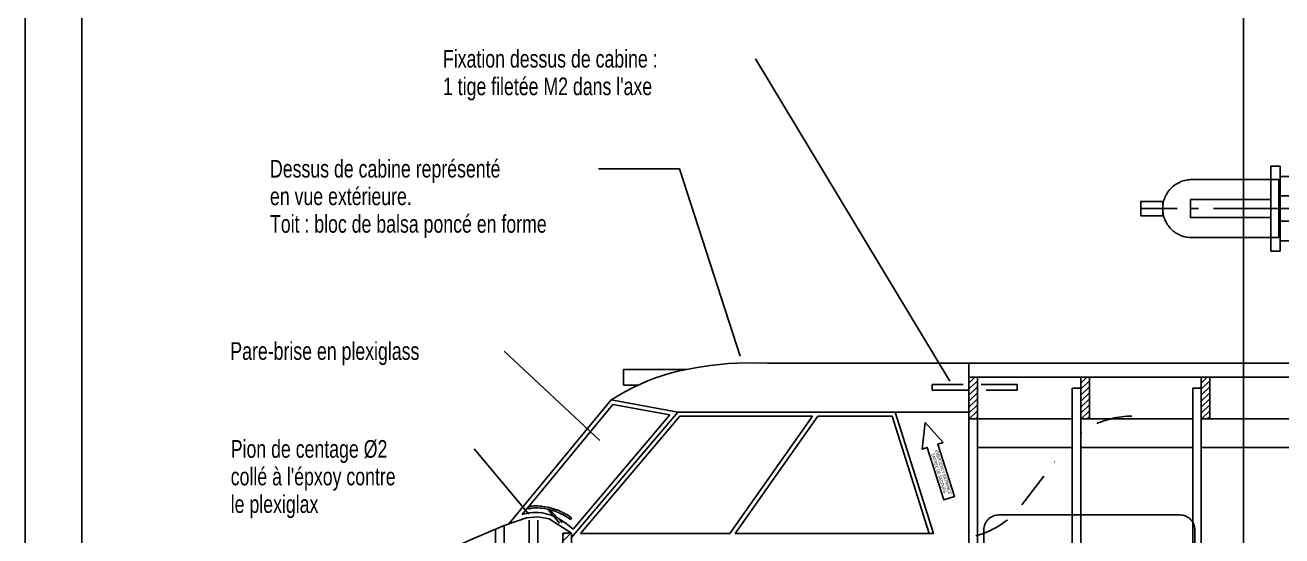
# Model space of a CAD drawing. Header units: millimetres. Extents: x 109 to 38194, y -453 to 956.
# Drawn here: x 135.9 to 578.3, y 428.4 to 608.4 of the extents above; entities that cross this region are included whole.
import ezdxf

# ---------------------------------------------------------------- set-up
doc = ezdxf.new("R2010")
doc.units = ezdxf.units.MM
for name, pattern in [('DASHDOT', [25.4, 12.7, -6.35, 0, -6.35]), ('DASHED', [19.05, 12.7, -6.35]), ('DIVIDE', [31.75, 12.7, -6.35, 0, -6.35, 0, -6.35])]:
    doc.linetypes.add(name, pattern=pattern)
for name, color, linetype in [('55', 7, 'CONTINUOUS'), ('CARTOUCHE-1', 7, 'CONTINUOUS'), ('CARTOUCHE-2', 7, 'CONTINUOUS'), ('COTATION-2', 7, 'CONTINUOUS'), ('HACHURAGE', 7, 'CONTINUOUS'), ('POINTILLES', 7, 'CONTINUOUS')]:
    doc.layers.add(name, color=color, linetype=linetype)
doc.styles.get("Standard").update_dxf_attribs({"font": 'txt', "width": 0.75})

# ---------------------------------------------------------------- blocks, each defined once
blk = doc.blocks.new('*O46')
at = {"layer": 'COTATION-2', "color": 166, "linetype": 'CONTINUOUS', "char_height": 6.219, "width": 100, "attachment_point": 1}
for s, insert in [('Dessus\\~de\\~cabine\\~représenté', (-115.689, 3.109)), ('en\\~vue\\~extérieure.', (-115.689, -6.61)), ('Toit\\~:\\~bloc\\~de\\~balsa\\~poncé\\~en\\~forme', (-115.689, -16.329))]:
    blk.add_mtext(s, dxfattribs=dict(at, insert=insert))
blk = doc.blocks.new('*D55')
at = {"layer": 'COTATION-2', "color": 166, "linetype": 'CONTINUOUS'}
blk.add_lwpolyline([(0, 0), (-21.363, 66.073), (-49.838, 66.073)], dxfattribs=at)
blk = doc.blocks.new('*O63')
at = {"layer": 'COTATION-2', "color": 166, "linetype": 'CONTINUOUS', "insert": (-96.444, 3.109), "char_height": 6.219, "width": 100, "attachment_point": 1}
blk.add_mtext('Pare-brise\\~en\\~plexiglass', dxfattribs=at)
blk = doc.blocks.new('*D64')
at = {"layer": 'COTATION-2', "color": 196, "linetype": 'CONTINUOUS'}
blk.add_line((0, 0), (-33.662, 31.576), dxfattribs=at)
blk = doc.blocks.new('*D72')
at = {"layer": 'COTATION-2', "color": 196, "linetype": 'CONTINUOUS'}
blk.add_line((0, 0), (-68.384, 113.589), dxfattribs=at)
blk = doc.blocks.new('*D73')
at = {"layer": 'COTATION-2', "color": 196, "linetype": 'CONTINUOUS'}
blk.add_line((0, 0), (-19.275, 22.96), dxfattribs=at)
blk = doc.blocks.new('*O74')
at = {"layer": 'COTATION-2', "color": 166, "linetype": 'CONTINUOUS', "char_height": 6.219, "width": 100, "attachment_point": 1}
for s, insert in [('Pion\\~de\\~centage\\~Ø2', (-85.665, 3.109)), ("collé\\~à\\~l'épxoy\\~contre", (-85.665, -6.61)), ('le\\~plexiglax', (-85.665, -16.329))]:
    blk.add_mtext(s, dxfattribs=dict(at, insert=insert))
blk = doc.blocks.new('*O75')
at = {"layer": 'COTATION-2', "color": 166, "linetype": 'CONTINUOUS', "char_height": 6.219, "width": 100, "attachment_point": 1}
for s, insert in [('Fixation\\~dessus\\~de\\~cabine\\~:', (-110.067, 3.109)), ("1\\~tige\\~filetée\\~M2\\~dans\\~l'axe", (-110.067, -6.61))]:
    blk.add_mtext(s, dxfattribs=dict(at, insert=insert))

msp = doc.modelspace()

# ---------------------------------------------------------------- linework, layer by layer
at = {"layer": '55', "color": 7, "linetype": 'CONTINUOUS'}
for points in [[(663.76, 489.31), (468.18, 489.31), (468.18, 484.31), (663.76, 484.31)], [(507.57, 480.45), (504.57, 480.45), (504.57, 329.61), (507.57, 329.61)], [(549.96, 480.45), (546.96, 480.45), (546.96, 329.61), (549.96, 329.61)]]:
    msp.add_lwpolyline(points, close=True, dxfattribs=at)
at = {"layer": 'CARTOUCHE-1', "color": 7, "linetype": 'CONTINUOUS'}
msp.add_line((468.18, 489.31), (663.76, 489.31), dxfattribs=at)
at = {"layer": 'CARTOUCHE-1', "color": 250, "linetype": 'CONTINUOUS'}
for points in [[(135.89, 956.31), (1775.89, 956.31), (1775.89, 115.31), (135.89, 115.31)], [(135.89, 956.31), (1775.89, 956.31), (1775.89, 115.31), (135.89, 115.31)], [(155.89, 936.31), (1755.89, 936.31), (1755.89, 135.31), (155.89, 135.31)]]:
    msp.add_lwpolyline(points, close=True, dxfattribs=at)
at = {"layer": 'CARTOUCHE-1', "color": 7, "linetype": 'CONTINUOUS'}
msp.add_lwpolyline([(459.36, 441.09), (463.04, 442.25), (457.21, 460.78), (459.06, 461.36), (452.8, 468.35), (451.66, 459.02), (453.51, 459.61), (459.33, 441.08), (459.36, 441.09)], close=True, dxfattribs=at)
at = {"layer": 'CARTOUCHE-1', "color": 172, "linetype": 'CONTINUOUS'}
for points in [[(478.65, 435.8, 0.049205), (477.64, 435.7, 0.049193), (476.66, 435.4, 0.049171), (475.76, 434.92, 0.049142), (474.97, 434.27, 0.049111), (474.32, 433.48, 0.049083), (473.84, 432.58, 0.049061), (473.54, 431.6, 0.049049), (473.44, 430.58)], [(547.69, 430.58, 0.049049), (547.59, 431.6, 0.049061), (547.3, 432.58, 0.049083), (546.82, 433.48, 0.049111), (546.17, 434.27, 0.049142), (545.38, 434.92, 0.049171), (544.48, 435.4, 0.049193), (543.5, 435.7, 0.049205), (542.48, 435.8)]]:
    msp.add_lwpolyline(points, format="xyb", dxfattribs=at)
for points in [[(542.48, 435.8), (478.65, 435.8)], [(473.44, 430.58), (473.44, 334.83)], [(547.69, 334.83), (547.69, 430.58)]]:
    msp.add_lwpolyline(points, dxfattribs=at)
at = {"layer": 'CARTOUCHE-1', "color": 157, "linetype": 'DASHDOT'}
msp.add_point((468.18, 429.73), dxfattribs=at)
msp.add_point((468.18, 429.73), dxfattribs=at)
at = {"layer": 'CARTOUCHE-2', "color": 117, "linetype": 'CONTINUOUS'}
msp.add_line((564.87, 696.15), (564.87, 391.35), dxfattribs=at)
at = {"layer": 'CARTOUCHE-2', "color": 215, "linetype": 'CONTINUOUS'}
for p, q in [((577.25, 553.97), (546.62, 553.97)), ((577.25, 533.53), (577.25, 553.97)), ((546.62, 533.53), (577.25, 533.53))]:
    msp.add_line(p, q, dxfattribs=at)
at = {"layer": 'CARTOUCHE-2', "color": 215, "linetype": 'DASHDOT'}
msp.add_line((528.75, 543.74), (1029.19, 543.74), dxfattribs=at)
at = {"layer": 'CARTOUCHE-2', "color": 195, "linetype": 'DASHDOT'}
for q in [(546.23, 543.74), (663.5, 543.74)]:
    msp.add_line((574.5, 543.74), q, dxfattribs=at)
at = {"layer": 'CARTOUCHE-2', "color": 195, "linetype": 'CONTINUOUS'}
for points in [[(574.5, 528.8), (577.73, 528.8), (577.73, 558.69), (574.5, 558.69)], [(577.73, 532.44), (582.58, 532.44), (582.58, 555.05), (577.73, 555.05)], [(546.23, 546.92), (574.5, 546.92), (574.5, 540.57), (546.23, 540.57)]]:
    msp.add_lwpolyline(points, close=True, dxfattribs=at)
at = {"layer": 'CARTOUCHE-2', "color": 215, "linetype": 'CONTINUOUS'}
msp.add_lwpolyline([(546.62, 553.97, 0.049167), (544.62, 553.77, 0.049161), (542.71, 553.19, 0.049149), (540.94, 552.24, 0.049135), (539.39, 550.97, 0.049119), (538.12, 549.42, 0.049104), (537.18, 547.66, 0.049093), (536.6, 545.74, 0.049087), (536.4, 543.75, 0.049087), (536.6, 541.75, 0.049093), (537.18, 539.83, 0.049104), (538.12, 538.07, 0.049119), (539.39, 536.52, 0.049135), (540.94, 535.25, 0.049149), (542.71, 534.3, 0.049161), (544.62, 533.72, 0.049167), (546.62, 533.53)], format="xyb", dxfattribs=at)
for points in [[(528.75, 541.19), (536.4, 541.19), (536.4, 546.3), (528.75, 546.3)], [(577.25, 539.27), (590.02, 539.27), (590.02, 548.22), (577.25, 548.22)]]:
    msp.add_lwpolyline(points, close=True, dxfattribs=at)
at = {"layer": 'COTATION-2', "color": 166, "linetype": 'CONTINUOUS'}
for p, q in [((313.21, 437.96), (313.02, 438.67)), ((319.74, 437.96), (324, 432.88)), ((320.34, 438.01), (325, 433)), ((327.84, 434.22), (328.25, 434.79))]:
    msp.add_line(p, q, dxfattribs=at)
at = {"layer": 'HACHURAGE', "color": 7, "linetype": 'CONTINUOUS'}
for p, q in [((468.18, 472.05), (468.18, 368.82)), ((471.18, 368.82), (471.18, 469.62)), ((325.2, 428.71), (325.85, 429.35)), ((325.2, 426.58), (327.97, 429.35))]:
    msp.add_line(p, q, dxfattribs=at)
at = {"layer": 'HACHURAGE', "color": 157, "linetype": 'CONTINUOUS'}
for p, q in [((546.96, 469.62), (507.57, 469.62)), ((584.02, 469.62), (549.96, 469.62)), ((507.57, 459.62), (546.96, 459.62)), ((549.96, 459.62), (584.02, 459.62))]:
    msp.add_line(p, q, dxfattribs=at)
at = {"layer": 'HACHURAGE', "color": 7, "linetype": 'CONTINUOUS'}
msp.add_lwpolyline([(368.62, 487.06), (368.62, 487.06), (346.57, 487.06), (346.57, 481.54), (351.64, 481.54)], dxfattribs=at)
at = {"layer": 'HACHURAGE', "color": 157, "linetype": 'CONTINUOUS'}
msp.add_lwpolyline([(504.57, 469.62), (471.18, 469.62), (471.18, 459.62), (504.57, 459.62)], dxfattribs=at)
at = {"layer": 'HACHURAGE', "color": 7, "linetype": 'CONTINUOUS'}
msp.add_lwpolyline([(325.2, 429.35), (328.2, 429.35), (328.2, 411.81), (325.2, 411.81)], close=True, dxfattribs=at)
at = {"layer": 'POINTILLES', "color": 7, "linetype": 'CONTINUOUS'}
for p, q in [((397.2, 489.31), (468.18, 489.31)), ((468.18, 482.22), (470.27, 484.31)), ((468.18, 480.1), (471.18, 483.1)), ((507.57, 482.22), (509.66, 484.31)), ((507.57, 480.1), (510.57, 483.1)), ((549.96, 482.22), (552.05, 484.31)), ((549.96, 480.1), (552.96, 483.1)), ((468.18, 477.97), (471.18, 480.97)), ((468.18, 475.85), (471.18, 478.85)), ((507.57, 477.97), (510.57, 480.97)), ((507.57, 475.85), (510.57, 478.85)), ((549.96, 477.97), (552.96, 480.97)), ((549.96, 475.85), (552.96, 478.85)), ((306.29, 432.78), (342.18, 476.31)), ((468.18, 473.73), (471.18, 476.73)), ((468.18, 471.61), (471.18, 474.61)), ((507.57, 473.73), (510.57, 476.73)), ((507.57, 471.61), (510.57, 474.61)), ((549.96, 473.73), (552.96, 476.73)), ((549.96, 471.61), (552.96, 474.61)), ((328.2, 427.8), (365.66, 472.05)), ((331.43, 429.3), (366.35, 470.55)), ((365.66, 472.05), (468.18, 472.05)), ((366.35, 470.55), (413.08, 470.55)), ((384.04, 429.3), (413.08, 470.55)), ((385.87, 429.3), (414.92, 470.55)), ((414.92, 470.55), (441.09, 470.55)), ((454.12, 429.3), (441.09, 470.55)), ((455.69, 429.3), (442.19, 472.05)), ((468.31, 469.62), (471.18, 472.49)), ((470.43, 469.62), (471.18, 470.37)), ((507.69, 469.62), (510.57, 472.49)), ((509.82, 469.62), (510.57, 470.37)), ((550.08, 469.62), (552.96, 472.49)), ((552.2, 469.62), (552.96, 470.37)), ((331.43, 429.3), (384.04, 429.3)), ((385.87, 429.3), (455.69, 429.3))]:
    msp.add_line(p, q, dxfattribs=at)
at = {"layer": 'POINTILLES', "color": 7, "linetype": 'DIVIDE'}
msp.add_line((486.82, 439.31), (501.56, 458.75), dxfattribs=at)
at = {"layer": 'POINTILLES', "color": 7, "linetype": 'DASHED'}
for p, q in [((313.37, 421.24), (313.37, 434.95)), ((316.37, 421.24), (316.37, 435.18)), ((301.54, 419.96), (301.54, 430.82)), ((304.54, 421.24), (304.54, 432.07))]:
    msp.add_line(p, q, dxfattribs=at)
at = {"layer": 'POINTILLES', "color": 7, "linetype": 'CONTINUOUS'}
for points in [[(342.18, 476.31), (347.04, 479.22), (350.43, 480.97), (355.11, 483.04), (357.5, 483.95), (362.93, 485.7), (365.66, 486.41), (372.53, 487.8), (377.21, 488.49), (383.5, 489.12), (386.65, 489.31), (393.71, 489.42), (397.2, 489.31)], [(342.77, 474.68), (310.84, 435.94)], [(342.18, 476.31), (365.66, 472.05)], [(362.84, 471.03), (342.77, 474.68)], [(328.8, 430.84), (362.84, 471.03)], [(313.02, 438.67), (313.25, 438.72), (313.69, 438.81), (314.14, 438.88), (314.43, 438.91), (315.01, 438.96), (315.45, 438.98), (315.73, 438.98), (316.3, 438.97), (317.13, 438.91), (317.66, 438.85), (318.7, 438.7), (319.85, 438.49), (320.4, 438.38), (321.19, 438.18), (321.57, 438.08), (322.31, 437.86), (323.03, 437.62), (323.49, 437.44), (323.79, 437.32), (324.39, 437.06), (324.83, 436.86), (325.12, 436.71), (325.7, 436.41), (325.98, 436.25), (326.55, 435.92), (327.11, 435.56), (327.49, 435.31), (328.25, 434.79)], [(313.21, 437.96), (313.43, 438.01), (313.85, 438.11), (314.27, 438.18), (314.55, 438.22), (315.11, 438.27), (315.53, 438.28), (315.8, 438.29), (316.35, 438.28), (317.16, 438.22), (317.68, 438.17), (318.69, 438.02), (319.79, 437.82), (320.31, 437.71), (321.06, 437.53), (321.42, 437.43), (321.89, 437.29), (322.13, 437.22), (322.81, 436.99), (323.25, 436.82), (323.54, 436.7), (324.11, 436.45), (324.53, 436.25), (324.81, 436.11), (325.36, 435.82), (326.18, 435.34), (326.73, 434.99), (327.1, 434.75), (327.84, 434.22)], [(328.2, 429.35), (320.44, 434.39), (316.37, 435.17), (312.45, 434.78), (304.54, 432.07), (292.71, 427.02), (280.88, 421.59), (269.05, 415.38), (257.22, 408.78), (245.39, 401.8), (234.55, 395.2), (223.7, 387.05), (212.86, 376.57), (205.78, 368.03), (202.67, 357.94)], [(310.84, 435.94), (313.38, 436.49), (314.64, 436.64), (316.54, 436.68), (317.97, 436.55), (318.91, 436.37), (320.79, 435.85), (321.71, 435.5), (323.54, 434.63), (325.33, 433.55), (326.51, 432.72), (328.8, 430.84)]]:
    msp.add_lwpolyline(points, dxfattribs=at)
for points in [[(468.18, 484.31), (471.18, 484.31), (471.18, 469.62), (468.18, 469.62)], [(507.57, 484.31), (510.57, 484.31), (510.57, 469.62), (507.57, 469.62)], [(549.96, 484.31), (552.96, 484.31), (552.96, 469.62), (549.96, 469.62)]]:
    msp.add_lwpolyline(points, close=True, dxfattribs=at)
at = {"layer": 'POINTILLES', "color": 7, "linetype": 'DASHED'}
msp.add_lwpolyline([(455.18, 479.81), (485.18, 479.81), (485.18, 481.81), (455.18, 481.81)], close=True, dxfattribs=at)
at = {"layer": 'POINTILLES', "color": 7, "linetype": 'DIVIDE'}
for centre, start, end in [((525.47, 440.62), 90, 142.8197), ((462.92, 457.44), 284.7414, 322.8208)]:
    msp.add_arc(centre, 30, start, end, dxfattribs=at)

# ---------------------------------------------------------------- block references
at = {"layer": 'COTATION-2', "color": 166, "linetype": 'CONTINUOUS'}
for name, p in [('*O75', (393.06, 596.54)), ('*O46', (337.78, 557.8)), ('*D55', (387.61, 491.73)), ('*O63', (304.57, 493.56)), ('*O74', (293.94, 459.07))]:
    msp.add_blockref(name, p, dxfattribs=at)
at = {"layer": 'COTATION-2', "color": 196, "linetype": 'CONTINUOUS'}
for name, p in [('*D72', (461.45, 482.95)), ('*D64', (338.23, 461.98)), ('*D73', (313.21, 436.11))]:
    msp.add_blockref(name, p, dxfattribs=at)

# ---------------------------------------------------------------- texts
at = {"layer": 'CARTOUCHE-1', "color": 7, "linetype": 'CONTINUOUS', "char_height": 1.065, "width": 100, "attachment_point": 8, "rotation": 287.4604}
for s, insert in [('ENTREE\\~DE\\~SECOURS', (457.09, 450.28)), ('EMERGENCY\\~ENTRANCE', (458.63, 450.73))]:
    msp.add_mtext(s, dxfattribs=dict(at, insert=insert))

doc.saveas('drawing.dxf')
